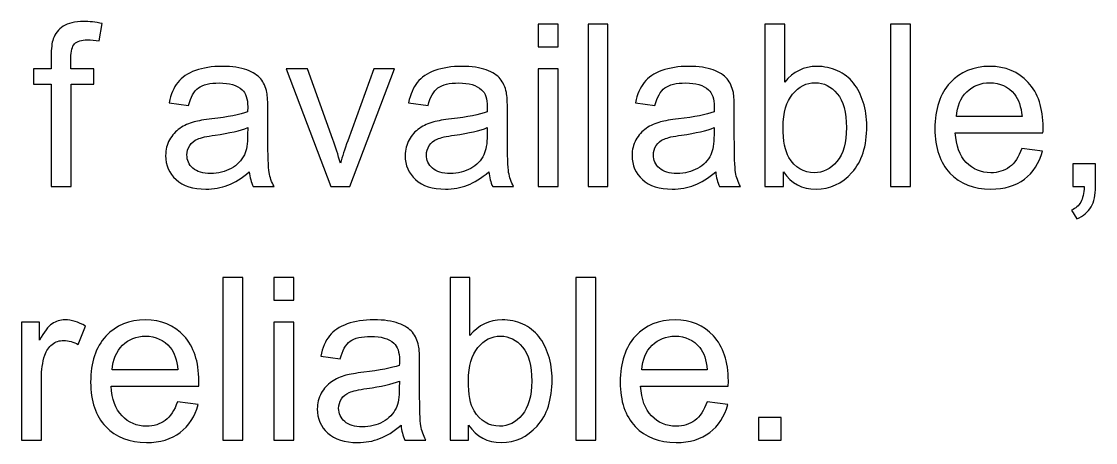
# Model space of a CAD drawing. Header units: millimetres. Extents: x 198 to 2216, y -963 to 151.
# Drawn here: x 1602.5 to 1722.7, y -942.6 to -895.5 of the extents above; entities that cross this region are included whole.
import ezdxf

# ---------------------------------------------------------------- set-up
doc = ezdxf.new("R2010")
doc.units = ezdxf.units.MM
doc.header["$MEASUREMENT"] = 0
doc.layers.add('Layer 1', color=7, linetype='Continuous')

msp = doc.modelspace()

# ---------------------------------------------------------------- linework, layer by layer
at = {"layer": 'Layer 1', "color": 250}
for points, knots in [([(1605.7743, -913.9824), (1605.7743, -913.9824), (1605.7743, -902.527), (1605.7743, -902.527), (1605.7743, -902.527), (1603.7931, -902.527), (1603.7931, -902.527), (1603.7931, -902.527), (1603.7931, -900.7998), (1603.7931, -900.7998), (1603.7931, -900.7998), (1605.7743, -900.7998), (1605.7743, -900.7998), (1605.7743, -900.7998), (1605.7743, -899.4028), (1605.7743, -899.4028), (1605.7743, -898.518), (1605.8505, -897.8619), (1606.0071, -897.4343), (1606.223, -896.8586), (1606.5956, -896.3887), (1607.1374, -896.0288), (1607.6751, -895.669), (1608.4328, -895.4912), (1609.4065, -895.4912), (1610.0373, -895.4912), (1610.7315, -895.5674), (1611.4935, -895.7156), (1611.4935, -895.7156), (1611.1591, -897.6714), (1611.1591, -897.6714), (1610.6934, -897.5909), (1610.2574, -897.5486), (1609.8425, -897.5486), (1609.1652, -897.5486), (1608.6868, -897.6925), (1608.4032, -897.9804), (1608.1238, -898.2683), (1607.9841, -898.8059), (1607.9841, -899.5933), (1607.9841, -899.5933), (1607.9841, -900.7998), (1607.9841, -900.7998), (1607.9841, -900.7998), (1610.5495, -900.7998), (1610.5495, -900.7998), (1610.5495, -900.7998), (1610.5495, -902.527), (1610.5495, -902.527), (1610.5495, -902.527), (1608.0095, -902.527), (1608.0095, -902.527), (1608.0095, -902.527), (1608.0095, -913.9824), (1608.0095, -913.9824), (1608.0095, -913.9824), (1605.7743, -913.9824), (1605.7743, -913.9824)], [0, 0, 0, 0, 0.05263158, 0.05263158, 0.05263158, 0.10526316, 0.10526316, 0.10526316, 0.15789474, 0.15789474, 0.15789474, 0.21052632, 0.21052632, 0.21052632, 0.26315789, 0.26315789, 0.26315789, 0.31578947, 0.31578947, 0.31578947, 0.36842105, 0.36842105, 0.36842105, 0.42105263, 0.42105263, 0.42105263, 0.47368421, 0.47368421, 0.47368421, 0.52631579, 0.52631579, 0.52631579, 0.57894737, 0.57894737, 0.57894737, 0.63157895, 0.63157895, 0.63157895, 0.68421053, 0.68421053, 0.68421053, 0.73684211, 0.73684211, 0.73684211, 0.78947368, 0.78947368, 0.78947368, 0.84210526, 0.84210526, 0.84210526, 0.89473684, 0.89473684, 0.89473684, 0.94736842, 0.94736842, 0.94736842, 1, 1, 1, 1]), ([(1660.3081, -898.336), (1660.3081, -898.336), (1660.3081, -895.796), (1660.3081, -895.796), (1660.3081, -895.796), (1662.5433, -895.796), (1662.5433, -895.796), (1662.5433, -895.796), (1662.5433, -898.336), (1662.5433, -898.336), (1662.5433, -898.336), (1660.3081, -898.336), (1660.3081, -898.336)], [0, 0, 0, 0, 0.25, 0.25, 0.25, 0.5, 0.5, 0.5, 0.75, 0.75, 0.75, 1, 1, 1, 1]), ([(1665.9003, -913.9824), (1665.9003, -913.9824), (1665.9003, -895.796), (1665.9003, -895.796), (1665.9003, -895.796), (1668.1355, -895.796), (1668.1355, -895.796), (1668.1355, -895.796), (1668.1355, -913.9824), (1668.1355, -913.9824), (1668.1355, -913.9824), (1665.9003, -913.9824), (1665.9003, -913.9824)], [0, 0, 0, 0, 0.25, 0.25, 0.25, 0.5, 0.5, 0.5, 0.75, 0.75, 0.75, 1, 1, 1, 1]), ([(1687.7781, -913.9824), (1687.7781, -913.9824), (1685.6953, -913.9824), (1685.6953, -913.9824), (1685.6953, -913.9824), (1685.6953, -895.796), (1685.6953, -895.796), (1685.6953, -895.796), (1687.9305, -895.796), (1687.9305, -895.796), (1687.9305, -895.796), (1687.9305, -902.2857), (1687.9305, -902.2857), (1688.8745, -901.1088), (1690.0768, -900.5204), (1691.5415, -900.5204), (1692.3501, -900.5204), (1693.1206, -900.6813), (1693.8445, -901.0072), (1694.5684, -901.3332), (1695.161, -901.7946), (1695.6309, -902.3831), (1696.0966, -902.9757), (1696.4649, -903.6869), (1696.7274, -904.5209), (1696.9941, -905.3506), (1697.1253, -906.2439), (1697.1253, -907.1921), (1697.1253, -909.4443), (1696.5665, -911.1884), (1695.4531, -912.4161), (1694.3355, -913.648), (1692.9978, -914.2618), (1691.4357, -914.2618), (1689.8821, -914.2618), (1688.6629, -913.6141), (1687.7781, -912.3229), (1687.7781, -912.3229), (1687.7781, -913.9824), (1687.7781, -913.9824)], [0, 0, 0, 0, 0.07692308, 0.07692308, 0.07692308, 0.15384615, 0.15384615, 0.15384615, 0.23076923, 0.23076923, 0.23076923, 0.30769231, 0.30769231, 0.30769231, 0.38461538, 0.38461538, 0.38461538, 0.46153846, 0.46153846, 0.46153846, 0.53846154, 0.53846154, 0.53846154, 0.61538462, 0.61538462, 0.61538462, 0.69230769, 0.69230769, 0.69230769, 0.76923077, 0.76923077, 0.76923077, 0.84615385, 0.84615385, 0.84615385, 0.92307692, 0.92307692, 0.92307692, 1, 1, 1, 1]), ([(1699.7965, -913.9824), (1699.7965, -913.9824), (1699.7965, -895.796), (1699.7965, -895.796), (1699.7965, -895.796), (1702.0317, -895.796), (1702.0317, -895.796), (1702.0317, -895.796), (1702.0317, -913.9824), (1702.0317, -913.9824), (1702.0317, -913.9824), (1699.7965, -913.9824), (1699.7965, -913.9824)], [0, 0, 0, 0, 0.25, 0.25, 0.25, 0.5, 0.5, 0.5, 0.75, 0.75, 0.75, 1, 1, 1, 1]), ([(1627.9655, -912.3314), (1627.1358, -913.0384), (1626.3357, -913.5337), (1625.5694, -913.8258), (1624.8032, -914.1179), (1623.9819, -914.2618), (1623.1014, -914.2618), (1621.6536, -914.2618), (1620.5402, -913.9104), (1619.7613, -913.2035), (1618.9824, -912.5007), (1618.5929, -911.599), (1618.5929, -910.5026), (1618.5929, -909.8591), (1618.7411, -909.2707), (1619.0332, -908.7373), (1619.3295, -908.2039), (1619.7147, -907.7806), (1620.1889, -907.4588), (1620.6672, -907.1371), (1621.2006, -906.8916), (1621.7975, -906.7265), (1622.2378, -906.6122), (1622.9024, -906.5021), (1623.7872, -906.392), (1625.5906, -906.1804), (1626.9241, -905.9221), (1627.775, -905.6258), (1627.7835, -905.321), (1627.7877, -905.1263), (1627.7877, -905.0458), (1627.7877, -904.1399), (1627.576, -903.5007), (1627.1527, -903.1281), (1626.5812, -902.6244), (1625.7303, -902.3746), (1624.6042, -902.3746), (1623.5501, -902.3746), (1622.7712, -902.5609), (1622.2717, -902.9292), (1621.7679, -903.2975), (1621.3996, -903.9494), (1621.1583, -904.8892), (1621.1583, -904.8892), (1618.9739, -904.5844), (1618.9739, -904.5844), (1619.1729, -903.6488), (1619.4988, -902.8911), (1619.956, -902.3153), (1620.4132, -901.7396), (1621.0736, -901.2993), (1621.9372, -900.9861), (1622.7966, -900.677), (1623.7999, -900.5204), (1624.9344, -900.5204), (1626.0605, -900.5204), (1626.9791, -900.6516), (1627.6861, -900.9183), (1628.3888, -901.185), (1628.9095, -901.5152), (1629.2397, -901.9174), (1629.5699, -902.3196), (1629.8028, -902.8276), (1629.9382, -903.4414), (1630.0102, -903.8224), (1630.0483, -904.5082), (1630.0483, -905.4946), (1630.0483, -905.4946), (1630.0483, -908.4579), (1630.0483, -908.4579), (1630.0483, -910.528), (1630.0949, -911.8361), (1630.188, -912.3907), (1630.2769, -912.9452), (1630.4632, -913.4744), (1630.7341, -913.9824), (1630.7341, -913.9824), (1628.3973, -913.9824), (1628.3973, -913.9824), (1628.1729, -913.5125), (1628.029, -912.9622), (1627.9655, -912.3314)], [0, 0, 0, 0, 0.03703704, 0.03703704, 0.03703704, 0.07407407, 0.07407407, 0.07407407, 0.11111111, 0.11111111, 0.11111111, 0.14814815, 0.14814815, 0.14814815, 0.18518519, 0.18518519, 0.18518519, 0.22222222, 0.22222222, 0.22222222, 0.25925926, 0.25925926, 0.25925926, 0.2962963, 0.2962963, 0.2962963, 0.33333333, 0.33333333, 0.33333333, 0.37037037, 0.37037037, 0.37037037, 0.40740741, 0.40740741, 0.40740741, 0.44444444, 0.44444444, 0.44444444, 0.48148148, 0.48148148, 0.48148148, 0.51851852, 0.51851852, 0.51851852, 0.55555556, 0.55555556, 0.55555556, 0.59259259, 0.59259259, 0.59259259, 0.62962963, 0.62962963, 0.62962963, 0.66666667, 0.66666667, 0.66666667, 0.7037037, 0.7037037, 0.7037037, 0.74074074, 0.74074074, 0.74074074, 0.77777778, 0.77777778, 0.77777778, 0.81481481, 0.81481481, 0.81481481, 0.85185185, 0.85185185, 0.85185185, 0.88888889, 0.88888889, 0.88888889, 0.92592593, 0.92592593, 0.92592593, 0.96296296, 0.96296296, 0.96296296, 1, 1, 1, 1]), ([(1637.0841, -913.9824), (1637.0841, -913.9824), (1632.1099, -900.7998), (1632.1099, -900.7998), (1632.1099, -900.7998), (1634.5017, -900.7998), (1634.5017, -900.7998), (1634.5017, -900.7998), (1637.3211, -908.695), (1637.3211, -908.695), (1637.6259, -909.5459), (1637.9096, -910.4306), (1638.1678, -911.3493), (1638.3668, -910.655), (1638.6419, -909.821), (1639.0018, -908.8431), (1639.0018, -908.8431), (1641.9312, -900.7998), (1641.9312, -900.7998), (1641.9312, -900.7998), (1644.2257, -900.7998), (1644.2257, -900.7998), (1644.2257, -900.7998), (1639.2346, -913.9824), (1639.2346, -913.9824), (1639.2346, -913.9824), (1637.0841, -913.9824), (1637.0841, -913.9824)], [0, 0, 0, 0, 0.11111111, 0.11111111, 0.11111111, 0.22222222, 0.22222222, 0.22222222, 0.33333333, 0.33333333, 0.33333333, 0.44444444, 0.44444444, 0.44444444, 0.55555556, 0.55555556, 0.55555556, 0.66666667, 0.66666667, 0.66666667, 0.77777778, 0.77777778, 0.77777778, 0.88888889, 0.88888889, 0.88888889, 1, 1, 1, 1]), ([(1654.7921, -912.3314), (1653.9624, -913.0384), (1653.1623, -913.5337), (1652.396, -913.8258), (1651.6298, -914.1179), (1650.8085, -914.2618), (1649.928, -914.2618), (1648.4802, -914.2618), (1647.3668, -913.9104), (1646.5879, -913.2035), (1645.809, -912.5007), (1645.4195, -911.599), (1645.4195, -910.5026), (1645.4195, -909.8591), (1645.5677, -909.2707), (1645.8598, -908.7373), (1646.1561, -908.2039), (1646.5413, -907.7806), (1647.0155, -907.4588), (1647.4938, -907.1371), (1648.0272, -906.8916), (1648.6241, -906.7265), (1649.0644, -906.6122), (1649.729, -906.5021), (1650.6138, -906.392), (1652.4172, -906.1804), (1653.7507, -905.9221), (1654.6016, -905.6258), (1654.6101, -905.321), (1654.6143, -905.1263), (1654.6143, -905.0458), (1654.6143, -904.1399), (1654.4026, -903.5007), (1653.9793, -903.1281), (1653.4078, -902.6244), (1652.5569, -902.3746), (1651.4308, -902.3746), (1650.3767, -902.3746), (1649.5978, -902.5609), (1649.0983, -902.9292), (1648.5945, -903.2975), (1648.2262, -903.9494), (1647.9849, -904.8892), (1647.9849, -904.8892), (1645.8005, -904.5844), (1645.8005, -904.5844), (1645.9995, -903.6488), (1646.3254, -902.8911), (1646.7826, -902.3153), (1647.2398, -901.7396), (1647.9002, -901.2993), (1648.7638, -900.9861), (1649.6232, -900.677), (1650.6265, -900.5204), (1651.761, -900.5204), (1652.8871, -900.5204), (1653.8057, -900.6516), (1654.5127, -900.9183), (1655.2154, -901.185), (1655.7361, -901.5152), (1656.0663, -901.9174), (1656.3965, -902.3196), (1656.6294, -902.8276), (1656.7648, -903.4414), (1656.8368, -903.8224), (1656.8749, -904.5082), (1656.8749, -905.4946), (1656.8749, -905.4946), (1656.8749, -908.4579), (1656.8749, -908.4579), (1656.8749, -910.528), (1656.9215, -911.8361), (1657.0146, -912.3907), (1657.1035, -912.9452), (1657.2898, -913.4744), (1657.5607, -913.9824), (1657.5607, -913.9824), (1655.2239, -913.9824), (1655.2239, -913.9824), (1654.9995, -913.5125), (1654.8556, -912.9622), (1654.7921, -912.3314)], [0, 0, 0, 0, 0.03703704, 0.03703704, 0.03703704, 0.07407407, 0.07407407, 0.07407407, 0.11111111, 0.11111111, 0.11111111, 0.14814815, 0.14814815, 0.14814815, 0.18518519, 0.18518519, 0.18518519, 0.22222222, 0.22222222, 0.22222222, 0.25925926, 0.25925926, 0.25925926, 0.2962963, 0.2962963, 0.2962963, 0.33333333, 0.33333333, 0.33333333, 0.37037037, 0.37037037, 0.37037037, 0.40740741, 0.40740741, 0.40740741, 0.44444444, 0.44444444, 0.44444444, 0.48148148, 0.48148148, 0.48148148, 0.51851852, 0.51851852, 0.51851852, 0.55555556, 0.55555556, 0.55555556, 0.59259259, 0.59259259, 0.59259259, 0.62962963, 0.62962963, 0.62962963, 0.66666667, 0.66666667, 0.66666667, 0.7037037, 0.7037037, 0.7037037, 0.74074074, 0.74074074, 0.74074074, 0.77777778, 0.77777778, 0.77777778, 0.81481481, 0.81481481, 0.81481481, 0.85185185, 0.85185185, 0.85185185, 0.88888889, 0.88888889, 0.88888889, 0.92592593, 0.92592593, 0.92592593, 0.96296296, 0.96296296, 0.96296296, 1, 1, 1, 1]), ([(1660.3081, -913.9824), (1660.3081, -913.9824), (1660.3081, -900.7998), (1660.3081, -900.7998), (1660.3081, -900.7998), (1662.5433, -900.7998), (1662.5433, -900.7998), (1662.5433, -900.7998), (1662.5433, -913.9824), (1662.5433, -913.9824), (1662.5433, -913.9824), (1660.3081, -913.9824), (1660.3081, -913.9824)], [0, 0, 0, 0, 0.25, 0.25, 0.25, 0.5, 0.5, 0.5, 0.75, 0.75, 0.75, 1, 1, 1, 1]), ([(1680.2047, -912.3314), (1679.375, -913.0384), (1678.5749, -913.5337), (1677.8086, -913.8258), (1677.0424, -914.1179), (1676.2211, -914.2618), (1675.3406, -914.2618), (1673.8928, -914.2618), (1672.7794, -913.9104), (1672.0005, -913.2035), (1671.2216, -912.5007), (1670.8321, -911.599), (1670.8321, -910.5026), (1670.8321, -909.8591), (1670.9803, -909.2707), (1671.2724, -908.7373), (1671.5687, -908.2039), (1671.9539, -907.7806), (1672.4281, -907.4588), (1672.9064, -907.1371), (1673.4398, -906.8916), (1674.0367, -906.7265), (1674.477, -906.6122), (1675.1416, -906.5021), (1676.0264, -906.392), (1677.8298, -906.1804), (1679.1633, -905.9221), (1680.0142, -905.6258), (1680.0227, -905.321), (1680.0269, -905.1263), (1680.0269, -905.0458), (1680.0269, -904.1399), (1679.8152, -903.5007), (1679.3919, -903.1281), (1678.8204, -902.6244), (1677.9695, -902.3746), (1676.8434, -902.3746), (1675.7893, -902.3746), (1675.0104, -902.5609), (1674.5109, -902.9292), (1674.0071, -903.2975), (1673.6388, -903.9494), (1673.3975, -904.8892), (1673.3975, -904.8892), (1671.2131, -904.5844), (1671.2131, -904.5844), (1671.4121, -903.6488), (1671.738, -902.8911), (1672.1952, -902.3153), (1672.6524, -901.7396), (1673.3128, -901.2993), (1674.1764, -900.9861), (1675.0358, -900.677), (1676.0391, -900.5204), (1677.1736, -900.5204), (1678.2997, -900.5204), (1679.2183, -900.6516), (1679.9253, -900.9183), (1680.628, -901.185), (1681.1487, -901.5152), (1681.4789, -901.9174), (1681.8091, -902.3196), (1682.042, -902.8276), (1682.1774, -903.4414), (1682.2494, -903.8224), (1682.2875, -904.5082), (1682.2875, -905.4946), (1682.2875, -905.4946), (1682.2875, -908.4579), (1682.2875, -908.4579), (1682.2875, -910.528), (1682.3341, -911.8361), (1682.4272, -912.3907), (1682.5161, -912.9452), (1682.7024, -913.4744), (1682.9733, -913.9824), (1682.9733, -913.9824), (1680.6365, -913.9824), (1680.6365, -913.9824), (1680.4121, -913.5125), (1680.2682, -912.9622), (1680.2047, -912.3314)], [0, 0, 0, 0, 0.03703704, 0.03703704, 0.03703704, 0.07407407, 0.07407407, 0.07407407, 0.11111111, 0.11111111, 0.11111111, 0.14814815, 0.14814815, 0.14814815, 0.18518519, 0.18518519, 0.18518519, 0.22222222, 0.22222222, 0.22222222, 0.25925926, 0.25925926, 0.25925926, 0.2962963, 0.2962963, 0.2962963, 0.33333333, 0.33333333, 0.33333333, 0.37037037, 0.37037037, 0.37037037, 0.40740741, 0.40740741, 0.40740741, 0.44444444, 0.44444444, 0.44444444, 0.48148148, 0.48148148, 0.48148148, 0.51851852, 0.51851852, 0.51851852, 0.55555556, 0.55555556, 0.55555556, 0.59259259, 0.59259259, 0.59259259, 0.62962963, 0.62962963, 0.62962963, 0.66666667, 0.66666667, 0.66666667, 0.7037037, 0.7037037, 0.7037037, 0.74074074, 0.74074074, 0.74074074, 0.77777778, 0.77777778, 0.77777778, 0.81481481, 0.81481481, 0.81481481, 0.85185185, 0.85185185, 0.85185185, 0.88888889, 0.88888889, 0.88888889, 0.92592593, 0.92592593, 0.92592593, 0.96296296, 0.96296296, 0.96296296, 1, 1, 1, 1]), ([(1714.4819, -909.7152), (1714.4819, -909.7152), (1716.7933, -910.02), (1716.7933, -910.02), (1716.4335, -911.362), (1715.7604, -912.4076), (1714.7782, -913.1484), (1713.7961, -913.8893), (1712.543, -914.2618), (1711.0148, -914.2618), (1709.0929, -914.2618), (1707.5689, -913.6691), (1706.4428, -912.4838), (1705.3167, -911.3027), (1704.7537, -909.639), (1704.7537, -907.5012), (1704.7537, -905.2914), (1705.321, -903.5726), (1706.4597, -902.3534), (1707.5985, -901.13), (1709.0759, -900.5204), (1710.892, -900.5204), (1712.6489, -900.5204), (1714.084, -901.1173), (1715.1973, -902.3153), (1716.3107, -903.5134), (1716.8695, -905.1982), (1716.8695, -907.3699), (1716.8695, -907.5012), (1716.8653, -907.7001), (1716.8568, -907.9626), (1716.8568, -907.9626), (1707.0397, -907.9626), (1707.0397, -907.9626), (1707.1244, -909.4062), (1707.5308, -910.5153), (1708.2674, -911.2815), (1708.9997, -912.0478), (1709.9184, -912.433), (1711.0148, -912.433), (1711.8318, -912.433), (1712.5303, -912.2171), (1713.1061, -911.7853), (1713.686, -911.3535), (1714.1432, -910.6635), (1714.4819, -909.7152)], [0, 0, 0, 0, 0.06666667, 0.06666667, 0.06666667, 0.13333333, 0.13333333, 0.13333333, 0.2, 0.2, 0.2, 0.26666667, 0.26666667, 0.26666667, 0.33333333, 0.33333333, 0.33333333, 0.4, 0.4, 0.4, 0.46666667, 0.46666667, 0.46666667, 0.53333333, 0.53333333, 0.53333333, 0.6, 0.6, 0.6, 0.66666667, 0.66666667, 0.66666667, 0.73333333, 0.73333333, 0.73333333, 0.8, 0.8, 0.8, 0.86666667, 0.86666667, 0.86666667, 0.93333333, 0.93333333, 0.93333333, 1, 1, 1, 1]), ([(1687.7527, -907.2937), (1687.7527, -908.8685), (1687.9686, -910.0073), (1688.3962, -910.71), (1689.0989, -911.8573), (1690.0472, -912.433), (1691.2452, -912.433), (1692.2231, -912.433), (1693.0655, -912.0097), (1693.7725, -911.163), (1694.4837, -910.3163), (1694.8393, -909.0548), (1694.8393, -907.3784), (1694.8393, -905.6597), (1694.5006, -904.3939), (1693.8191, -903.5769), (1693.1375, -902.7598), (1692.312, -902.3492), (1691.3468, -902.3492), (1690.3689, -902.3492), (1689.5265, -902.7725), (1688.8195, -903.6192), (1688.1083, -904.4659), (1687.7527, -905.6893), (1687.7527, -907.2937)], [0, 0, 0, 0, 0.125, 0.125, 0.125, 0.25, 0.25, 0.25, 0.375, 0.375, 0.375, 0.5, 0.5, 0.5, 0.625, 0.625, 0.625, 0.75, 0.75, 0.75, 0.875, 0.875, 0.875, 1, 1, 1, 1]), ([(1707.1667, -906.1338), (1707.1667, -906.1338), (1714.5073, -906.1338), (1714.5073, -906.1338), (1714.4099, -905.0247), (1714.1263, -904.1949), (1713.6649, -903.6404), (1712.9579, -902.781), (1712.035, -902.3492), (1710.9047, -902.3492), (1709.8803, -902.3492), (1709.0209, -902.6921), (1708.3224, -903.3779), (1707.6281, -904.0637), (1707.2429, -904.9823), (1707.1667, -906.1338)], [0, 0, 0, 0, 0.2, 0.2, 0.2, 0.4, 0.4, 0.4, 0.6, 0.6, 0.6, 0.8, 0.8, 0.8, 1, 1, 1, 1]), ([(1627.7877, -907.3784), (1626.9749, -907.7086), (1625.7557, -907.988), (1624.1301, -908.2166), (1623.2072, -908.3478), (1622.5553, -908.496), (1622.1743, -908.6611), (1621.7933, -908.8262), (1621.5012, -909.0675), (1621.2938, -909.3808), (1621.0863, -909.6983), (1620.9805, -910.0496), (1620.9805, -910.4391), (1620.9805, -911.0275), (1621.2049, -911.5228), (1621.6578, -911.9165), (1622.1108, -912.3102), (1622.7712, -912.5092), (1623.639, -912.5092), (1624.4984, -912.5092), (1625.2646, -912.3229), (1625.9377, -911.9462), (1626.6066, -911.5736), (1627.1019, -911.0614), (1627.4152, -910.4137), (1627.6565, -909.9099), (1627.775, -909.1691), (1627.775, -908.1912), (1627.775, -908.1912), (1627.7877, -907.3784), (1627.7877, -907.3784)], [0, 0, 0, 0, 0.1, 0.1, 0.1, 0.2, 0.2, 0.2, 0.3, 0.3, 0.3, 0.4, 0.4, 0.4, 0.5, 0.5, 0.5, 0.6, 0.6, 0.6, 0.7, 0.7, 0.7, 0.8, 0.8, 0.8, 0.9, 0.9, 0.9, 1, 1, 1, 1]), ([(1654.6143, -907.3784), (1653.8015, -907.7086), (1652.5823, -907.988), (1650.9567, -908.2166), (1650.0338, -908.3478), (1649.3819, -908.496), (1649.0009, -908.6611), (1648.6199, -908.8262), (1648.3278, -909.0675), (1648.1204, -909.3808), (1647.9129, -909.6983), (1647.8071, -910.0496), (1647.8071, -910.4391), (1647.8071, -911.0275), (1648.0315, -911.5228), (1648.4844, -911.9165), (1648.9374, -912.3102), (1649.5978, -912.5092), (1650.4656, -912.5092), (1651.325, -912.5092), (1652.0912, -912.3229), (1652.7643, -911.9462), (1653.4332, -911.5736), (1653.9285, -911.0614), (1654.2418, -910.4137), (1654.4831, -909.9099), (1654.6016, -909.1691), (1654.6016, -908.1912), (1654.6016, -908.1912), (1654.6143, -907.3784), (1654.6143, -907.3784)], [0, 0, 0, 0, 0.1, 0.1, 0.1, 0.2, 0.2, 0.2, 0.3, 0.3, 0.3, 0.4, 0.4, 0.4, 0.5, 0.5, 0.5, 0.6, 0.6, 0.6, 0.7, 0.7, 0.7, 0.8, 0.8, 0.8, 0.9, 0.9, 0.9, 1, 1, 1, 1]), ([(1680.0269, -907.3784), (1679.2141, -907.7086), (1677.9949, -907.988), (1676.3693, -908.2166), (1675.4464, -908.3478), (1674.7945, -908.496), (1674.4135, -908.6611), (1674.0325, -908.8262), (1673.7404, -909.0675), (1673.533, -909.3808), (1673.3255, -909.6983), (1673.2197, -910.0496), (1673.2197, -910.4391), (1673.2197, -911.0275), (1673.4441, -911.5228), (1673.897, -911.9165), (1674.35, -912.3102), (1675.0104, -912.5092), (1675.8782, -912.5092), (1676.7376, -912.5092), (1677.5038, -912.3229), (1678.1769, -911.9462), (1678.8458, -911.5736), (1679.3411, -911.0614), (1679.6544, -910.4137), (1679.8957, -909.9099), (1680.0142, -909.1691), (1680.0142, -908.1912), (1680.0142, -908.1912), (1680.0269, -907.3784), (1680.0269, -907.3784)], [0, 0, 0, 0, 0.1, 0.1, 0.1, 0.2, 0.2, 0.2, 0.3, 0.3, 0.3, 0.4, 0.4, 0.4, 0.5, 0.5, 0.5, 0.6, 0.6, 0.6, 0.7, 0.7, 0.7, 0.8, 0.8, 0.8, 0.9, 0.9, 0.9, 1, 1, 1, 1]), ([(1720.2011, -913.9824), (1720.2011, -913.9824), (1720.2011, -911.4424), (1720.2011, -911.4424), (1720.2011, -911.4424), (1722.7411, -911.4424), (1722.7411, -911.4424), (1722.7411, -911.4424), (1722.7411, -913.9824), (1722.7411, -913.9824), (1722.7411, -914.918), (1722.576, -915.6757), (1722.2416, -916.2515), (1721.9114, -916.8272), (1721.3822, -917.2759), (1720.6583, -917.5892), (1720.6583, -917.5892), (1720.0487, -916.624), (1720.0487, -916.624), (1720.5228, -916.4166), (1720.87, -916.1118), (1721.0901, -915.7138), (1721.3145, -915.3117), (1721.4415, -914.7359), (1721.4669, -913.9824), (1721.4669, -913.9824), (1720.2011, -913.9824), (1720.2011, -913.9824)], [0, 0, 0, 0, 0.11111111, 0.11111111, 0.11111111, 0.22222222, 0.22222222, 0.22222222, 0.33333333, 0.33333333, 0.33333333, 0.44444444, 0.44444444, 0.44444444, 0.55555556, 0.55555556, 0.55555556, 0.66666667, 0.66666667, 0.66666667, 0.77777778, 0.77777778, 0.77777778, 0.88888889, 0.88888889, 0.88888889, 1, 1, 1, 1]), ([(1625.0105, -942.3585), (1625.0105, -942.3585), (1625.0105, -924.1721), (1625.0105, -924.1721), (1625.0105, -924.1721), (1627.2457, -924.1721), (1627.2457, -924.1721), (1627.2457, -924.1721), (1627.2457, -942.3585), (1627.2457, -942.3585), (1627.2457, -942.3585), (1625.0105, -942.3585), (1625.0105, -942.3585)], [0, 0, 0, 0, 0.25, 0.25, 0.25, 0.5, 0.5, 0.5, 0.75, 0.75, 0.75, 1, 1, 1, 1]), ([(1630.7043, -926.7121), (1630.7043, -926.7121), (1630.7043, -924.1721), (1630.7043, -924.1721), (1630.7043, -924.1721), (1632.9395, -924.1721), (1632.9395, -924.1721), (1632.9395, -924.1721), (1632.9395, -926.7121), (1632.9395, -926.7121), (1632.9395, -926.7121), (1630.7043, -926.7121), (1630.7043, -926.7121)], [0, 0, 0, 0, 0.25, 0.25, 0.25, 0.5, 0.5, 0.5, 0.75, 0.75, 0.75, 1, 1, 1, 1]), ([(1652.5313, -942.3585), (1652.5313, -942.3585), (1650.4485, -942.3585), (1650.4485, -942.3585), (1650.4485, -942.3585), (1650.4485, -924.1721), (1650.4485, -924.1721), (1650.4485, -924.1721), (1652.6837, -924.1721), (1652.6837, -924.1721), (1652.6837, -924.1721), (1652.6837, -930.6618), (1652.6837, -930.6618), (1653.6277, -929.4849), (1654.83, -928.8965), (1656.2947, -928.8965), (1657.1033, -928.8965), (1657.8738, -929.0574), (1658.5977, -929.3833), (1659.3216, -929.7093), (1659.9142, -930.1707), (1660.3841, -930.7592), (1660.8498, -931.3518), (1661.2181, -932.063), (1661.4806, -932.897), (1661.7473, -933.7267), (1661.8785, -934.62), (1661.8785, -935.5682), (1661.8785, -937.8204), (1661.3197, -939.5645), (1660.2063, -940.7922), (1659.0887, -942.0241), (1657.751, -942.6379), (1656.1889, -942.6379), (1654.6353, -942.6379), (1653.4161, -941.9902), (1652.5313, -940.699), (1652.5313, -940.699), (1652.5313, -942.3585), (1652.5313, -942.3585)], [0, 0, 0, 0, 0.07692308, 0.07692308, 0.07692308, 0.15384615, 0.15384615, 0.15384615, 0.23076923, 0.23076923, 0.23076923, 0.30769231, 0.30769231, 0.30769231, 0.38461538, 0.38461538, 0.38461538, 0.46153846, 0.46153846, 0.46153846, 0.53846154, 0.53846154, 0.53846154, 0.61538462, 0.61538462, 0.61538462, 0.69230769, 0.69230769, 0.69230769, 0.76923077, 0.76923077, 0.76923077, 0.84615385, 0.84615385, 0.84615385, 0.92307692, 0.92307692, 0.92307692, 1, 1, 1, 1]), ([(1664.5497, -942.3585), (1664.5497, -942.3585), (1664.5497, -924.1721), (1664.5497, -924.1721), (1664.5497, -924.1721), (1666.7849, -924.1721), (1666.7849, -924.1721), (1666.7849, -924.1721), (1666.7849, -942.3585), (1666.7849, -942.3585), (1666.7849, -942.3585), (1664.5497, -942.3585), (1664.5497, -942.3585)], [0, 0, 0, 0, 0.25, 0.25, 0.25, 0.5, 0.5, 0.5, 0.75, 0.75, 0.75, 1, 1, 1, 1]), ([(1602.4511, -942.3585), (1602.4511, -942.3585), (1602.4511, -929.1759), (1602.4511, -929.1759), (1602.4511, -929.1759), (1604.4577, -929.1759), (1604.4577, -929.1759), (1604.4577, -929.1759), (1604.4577, -931.1952), (1604.4577, -931.1952), (1604.9699, -930.2596), (1605.4441, -929.6416), (1605.8801, -929.3452), (1606.3161, -929.0447), (1606.7945, -928.8965), (1607.3152, -928.8965), (1608.0687, -928.8965), (1608.835, -929.1336), (1609.6139, -929.6035), (1609.6139, -929.6035), (1608.818, -931.6651), (1608.818, -931.6651), (1608.2762, -931.3603), (1607.7343, -931.2079), (1607.1924, -931.2079), (1606.7056, -931.2079), (1606.2696, -931.3561), (1605.8843, -931.6482), (1605.4991, -931.9403), (1605.2239, -932.3467), (1605.0588, -932.8674), (1604.8091, -933.659), (1604.6863, -934.5268), (1604.6863, -935.4709), (1604.6863, -935.4709), (1604.6863, -942.3585), (1604.6863, -942.3585), (1604.6863, -942.3585), (1602.4511, -942.3585), (1602.4511, -942.3585)], [0, 0, 0, 0, 0.07692308, 0.07692308, 0.07692308, 0.15384615, 0.15384615, 0.15384615, 0.23076923, 0.23076923, 0.23076923, 0.30769231, 0.30769231, 0.30769231, 0.38461538, 0.38461538, 0.38461538, 0.46153846, 0.46153846, 0.46153846, 0.53846154, 0.53846154, 0.53846154, 0.61538462, 0.61538462, 0.61538462, 0.69230769, 0.69230769, 0.69230769, 0.76923077, 0.76923077, 0.76923077, 0.84615385, 0.84615385, 0.84615385, 0.92307692, 0.92307692, 0.92307692, 1, 1, 1, 1]), ([(1619.9263, -938.0913), (1619.9263, -938.0913), (1622.2377, -938.3961), (1622.2377, -938.3961), (1621.8779, -939.7381), (1621.2048, -940.7837), (1620.2226, -941.5245), (1619.2405, -942.2654), (1617.9874, -942.6379), (1616.4592, -942.6379), (1614.5373, -942.6379), (1613.0133, -942.0452), (1611.8872, -940.8599), (1610.7611, -939.6788), (1610.1981, -938.0151), (1610.1981, -935.8773), (1610.1981, -933.6675), (1610.7654, -931.9487), (1611.9041, -930.7295), (1613.0429, -929.5061), (1614.5203, -928.8965), (1616.3364, -928.8965), (1618.0933, -928.8965), (1619.5284, -929.4934), (1620.6417, -930.6914), (1621.7551, -931.8895), (1622.3139, -933.5743), (1622.3139, -935.746), (1622.3139, -935.8773), (1622.3097, -936.0762), (1622.3012, -936.3387), (1622.3012, -936.3387), (1612.4841, -936.3387), (1612.4841, -936.3387), (1612.5688, -937.7823), (1612.9752, -938.8914), (1613.7118, -939.6576), (1614.4441, -940.4239), (1615.3628, -940.8091), (1616.4592, -940.8091), (1617.2762, -940.8091), (1617.9747, -940.5932), (1618.5505, -940.1614), (1619.1304, -939.7296), (1619.5876, -939.0396), (1619.9263, -938.0913)], [0, 0, 0, 0, 0.06666667, 0.06666667, 0.06666667, 0.13333333, 0.13333333, 0.13333333, 0.2, 0.2, 0.2, 0.26666667, 0.26666667, 0.26666667, 0.33333333, 0.33333333, 0.33333333, 0.4, 0.4, 0.4, 0.46666667, 0.46666667, 0.46666667, 0.53333333, 0.53333333, 0.53333333, 0.6, 0.6, 0.6, 0.66666667, 0.66666667, 0.66666667, 0.73333333, 0.73333333, 0.73333333, 0.8, 0.8, 0.8, 0.86666667, 0.86666667, 0.86666667, 0.93333333, 0.93333333, 0.93333333, 1, 1, 1, 1]), ([(1630.7043, -942.3585), (1630.7043, -942.3585), (1630.7043, -929.1759), (1630.7043, -929.1759), (1630.7043, -929.1759), (1632.9395, -929.1759), (1632.9395, -929.1759), (1632.9395, -929.1759), (1632.9395, -942.3585), (1632.9395, -942.3585), (1632.9395, -942.3585), (1630.7043, -942.3585), (1630.7043, -942.3585)], [0, 0, 0, 0, 0.25, 0.25, 0.25, 0.5, 0.5, 0.5, 0.75, 0.75, 0.75, 1, 1, 1, 1]), ([(1644.9579, -940.7075), (1644.1282, -941.4145), (1643.3281, -941.9098), (1642.5618, -942.2019), (1641.7956, -942.494), (1640.9743, -942.6379), (1640.0938, -942.6379), (1638.646, -942.6379), (1637.5326, -942.2865), (1636.7537, -941.5796), (1635.9748, -940.8768), (1635.5853, -939.9751), (1635.5853, -938.8787), (1635.5853, -938.2352), (1635.7335, -937.6468), (1636.0256, -937.1134), (1636.3219, -936.58), (1636.7071, -936.1567), (1637.1813, -935.8349), (1637.6596, -935.5132), (1638.193, -935.2677), (1638.7899, -935.1026), (1639.2302, -934.9883), (1639.8948, -934.8782), (1640.7796, -934.7681), (1642.583, -934.5565), (1643.9165, -934.2982), (1644.7674, -934.0019), (1644.7759, -933.6971), (1644.7801, -933.5024), (1644.7801, -933.4219), (1644.7801, -932.516), (1644.5684, -931.8768), (1644.1451, -931.5042), (1643.5736, -931.0005), (1642.7227, -930.7507), (1641.5966, -930.7507), (1640.5425, -930.7507), (1639.7636, -930.937), (1639.2641, -931.3053), (1638.7603, -931.6736), (1638.392, -932.3255), (1638.1507, -933.2653), (1638.1507, -933.2653), (1635.9663, -932.9605), (1635.9663, -932.9605), (1636.1653, -932.0249), (1636.4912, -931.2672), (1636.9484, -930.6914), (1637.4056, -930.1157), (1638.066, -929.6754), (1638.9296, -929.3622), (1639.789, -929.0531), (1640.7923, -928.8965), (1641.9268, -928.8965), (1643.0529, -928.8965), (1643.9715, -929.0277), (1644.6785, -929.2944), (1645.3812, -929.5611), (1645.9019, -929.8913), (1646.2321, -930.2935), (1646.5623, -930.6957), (1646.7952, -931.2037), (1646.9306, -931.8175), (1647.0026, -932.1985), (1647.0407, -932.8843), (1647.0407, -933.8707), (1647.0407, -933.8707), (1647.0407, -936.834), (1647.0407, -936.834), (1647.0407, -938.9041), (1647.0873, -940.2122), (1647.1804, -940.7668), (1647.2693, -941.3213), (1647.4556, -941.8505), (1647.7265, -942.3585), (1647.7265, -942.3585), (1645.3897, -942.3585), (1645.3897, -942.3585), (1645.1653, -941.8886), (1645.0214, -941.3383), (1644.9579, -940.7075)], [0, 0, 0, 0, 0.03703704, 0.03703704, 0.03703704, 0.07407407, 0.07407407, 0.07407407, 0.11111111, 0.11111111, 0.11111111, 0.14814815, 0.14814815, 0.14814815, 0.18518519, 0.18518519, 0.18518519, 0.22222222, 0.22222222, 0.22222222, 0.25925926, 0.25925926, 0.25925926, 0.2962963, 0.2962963, 0.2962963, 0.33333333, 0.33333333, 0.33333333, 0.37037037, 0.37037037, 0.37037037, 0.40740741, 0.40740741, 0.40740741, 0.44444444, 0.44444444, 0.44444444, 0.48148148, 0.48148148, 0.48148148, 0.51851852, 0.51851852, 0.51851852, 0.55555556, 0.55555556, 0.55555556, 0.59259259, 0.59259259, 0.59259259, 0.62962963, 0.62962963, 0.62962963, 0.66666667, 0.66666667, 0.66666667, 0.7037037, 0.7037037, 0.7037037, 0.74074074, 0.74074074, 0.74074074, 0.77777778, 0.77777778, 0.77777778, 0.81481481, 0.81481481, 0.81481481, 0.85185185, 0.85185185, 0.85185185, 0.88888889, 0.88888889, 0.88888889, 0.92592593, 0.92592593, 0.92592593, 0.96296296, 0.96296296, 0.96296296, 1, 1, 1, 1]), ([(1679.2351, -938.0913), (1679.2351, -938.0913), (1681.5465, -938.3961), (1681.5465, -938.3961), (1681.1867, -939.7381), (1680.5136, -940.7837), (1679.5314, -941.5245), (1678.5493, -942.2654), (1677.2962, -942.6379), (1675.768, -942.6379), (1673.8461, -942.6379), (1672.3221, -942.0452), (1671.196, -940.8599), (1670.0699, -939.6788), (1669.5069, -938.0151), (1669.5069, -935.8773), (1669.5069, -933.6675), (1670.0742, -931.9487), (1671.2129, -930.7295), (1672.3517, -929.5061), (1673.8291, -928.8965), (1675.6452, -928.8965), (1677.4021, -928.8965), (1678.8372, -929.4934), (1679.9505, -930.6914), (1681.0639, -931.8895), (1681.6227, -933.5743), (1681.6227, -935.746), (1681.6227, -935.8773), (1681.6185, -936.0762), (1681.61, -936.3387), (1681.61, -936.3387), (1671.7929, -936.3387), (1671.7929, -936.3387), (1671.8776, -937.7823), (1672.284, -938.8914), (1673.0206, -939.6576), (1673.7529, -940.4239), (1674.6716, -940.8091), (1675.768, -940.8091), (1676.585, -940.8091), (1677.2835, -940.5932), (1677.8593, -940.1614), (1678.4392, -939.7296), (1678.8964, -939.0396), (1679.2351, -938.0913)], [0, 0, 0, 0, 0.06666667, 0.06666667, 0.06666667, 0.13333333, 0.13333333, 0.13333333, 0.2, 0.2, 0.2, 0.26666667, 0.26666667, 0.26666667, 0.33333333, 0.33333333, 0.33333333, 0.4, 0.4, 0.4, 0.46666667, 0.46666667, 0.46666667, 0.53333333, 0.53333333, 0.53333333, 0.6, 0.6, 0.6, 0.66666667, 0.66666667, 0.66666667, 0.73333333, 0.73333333, 0.73333333, 0.8, 0.8, 0.8, 0.86666667, 0.86666667, 0.86666667, 0.93333333, 0.93333333, 0.93333333, 1, 1, 1, 1]), ([(1612.6111, -934.5099), (1612.6111, -934.5099), (1619.9517, -934.5099), (1619.9517, -934.5099), (1619.8543, -933.4008), (1619.5707, -932.571), (1619.1093, -932.0165), (1618.4023, -931.1571), (1617.4794, -930.7253), (1616.3491, -930.7253), (1615.3247, -930.7253), (1614.4653, -931.0682), (1613.7668, -931.754), (1613.0725, -932.4398), (1612.6873, -933.3584), (1612.6111, -934.5099)], [0, 0, 0, 0, 0.2, 0.2, 0.2, 0.4, 0.4, 0.4, 0.6, 0.6, 0.6, 0.8, 0.8, 0.8, 1, 1, 1, 1]), ([(1652.5059, -935.6698), (1652.5059, -937.2446), (1652.7218, -938.3834), (1653.1494, -939.0861), (1653.8521, -940.2334), (1654.8004, -940.8091), (1655.9984, -940.8091), (1656.9763, -940.8091), (1657.8187, -940.3858), (1658.5257, -939.5391), (1659.2369, -938.6924), (1659.5925, -937.4309), (1659.5925, -935.7545), (1659.5925, -934.0358), (1659.2538, -932.77), (1658.5723, -931.953), (1657.8907, -931.1359), (1657.0652, -930.7253), (1656.1, -930.7253), (1655.1221, -930.7253), (1654.2797, -931.1486), (1653.5727, -931.9953), (1652.8615, -932.842), (1652.5059, -934.0654), (1652.5059, -935.6698)], [0, 0, 0, 0, 0.125, 0.125, 0.125, 0.25, 0.25, 0.25, 0.375, 0.375, 0.375, 0.5, 0.5, 0.5, 0.625, 0.625, 0.625, 0.75, 0.75, 0.75, 0.875, 0.875, 0.875, 1, 1, 1, 1]), ([(1671.9199, -934.5099), (1671.9199, -934.5099), (1679.2605, -934.5099), (1679.2605, -934.5099), (1679.1631, -933.4008), (1678.8795, -932.571), (1678.4181, -932.0165), (1677.7111, -931.1571), (1676.7882, -930.7253), (1675.6579, -930.7253), (1674.6335, -930.7253), (1673.7741, -931.0682), (1673.0756, -931.754), (1672.3813, -932.4398), (1671.9961, -933.3584), (1671.9199, -934.5099)], [0, 0, 0, 0, 0.2, 0.2, 0.2, 0.4, 0.4, 0.4, 0.6, 0.6, 0.6, 0.8, 0.8, 0.8, 1, 1, 1, 1]), ([(1644.7801, -935.7545), (1643.9673, -936.0847), (1642.7481, -936.3641), (1641.1225, -936.5927), (1640.1996, -936.7239), (1639.5477, -936.8721), (1639.1667, -937.0372), (1638.7857, -937.2023), (1638.4936, -937.4436), (1638.2862, -937.7569), (1638.0787, -938.0744), (1637.9729, -938.4257), (1637.9729, -938.8152), (1637.9729, -939.4036), (1638.1973, -939.8989), (1638.6502, -940.2926), (1639.1032, -940.6863), (1639.7636, -940.8853), (1640.6314, -940.8853), (1641.4908, -940.8853), (1642.257, -940.699), (1642.9301, -940.3223), (1643.599, -939.9497), (1644.0943, -939.4375), (1644.4076, -938.7898), (1644.6489, -938.286), (1644.7674, -937.5452), (1644.7674, -936.5673), (1644.7674, -936.5673), (1644.7801, -935.7545), (1644.7801, -935.7545)], [0, 0, 0, 0, 0.1, 0.1, 0.1, 0.2, 0.2, 0.2, 0.3, 0.3, 0.3, 0.4, 0.4, 0.4, 0.5, 0.5, 0.5, 0.6, 0.6, 0.6, 0.7, 0.7, 0.7, 0.8, 0.8, 0.8, 0.9, 0.9, 0.9, 1, 1, 1, 1]), ([(1685.0051, -942.3585), (1685.0051, -942.3585), (1685.0051, -939.8185), (1685.0051, -939.8185), (1685.0051, -939.8185), (1687.5451, -939.8185), (1687.5451, -939.8185), (1687.5451, -939.8185), (1687.5451, -942.3585), (1687.5451, -942.3585), (1687.5451, -942.3585), (1685.0051, -942.3585), (1685.0051, -942.3585)], [0, 0, 0, 0, 0.25, 0.25, 0.25, 0.5, 0.5, 0.5, 0.75, 0.75, 0.75, 1, 1, 1, 1])]:
    msp.add_open_spline(points, degree=3, knots=knots, dxfattribs=at)

doc.saveas('drawing.dxf')
